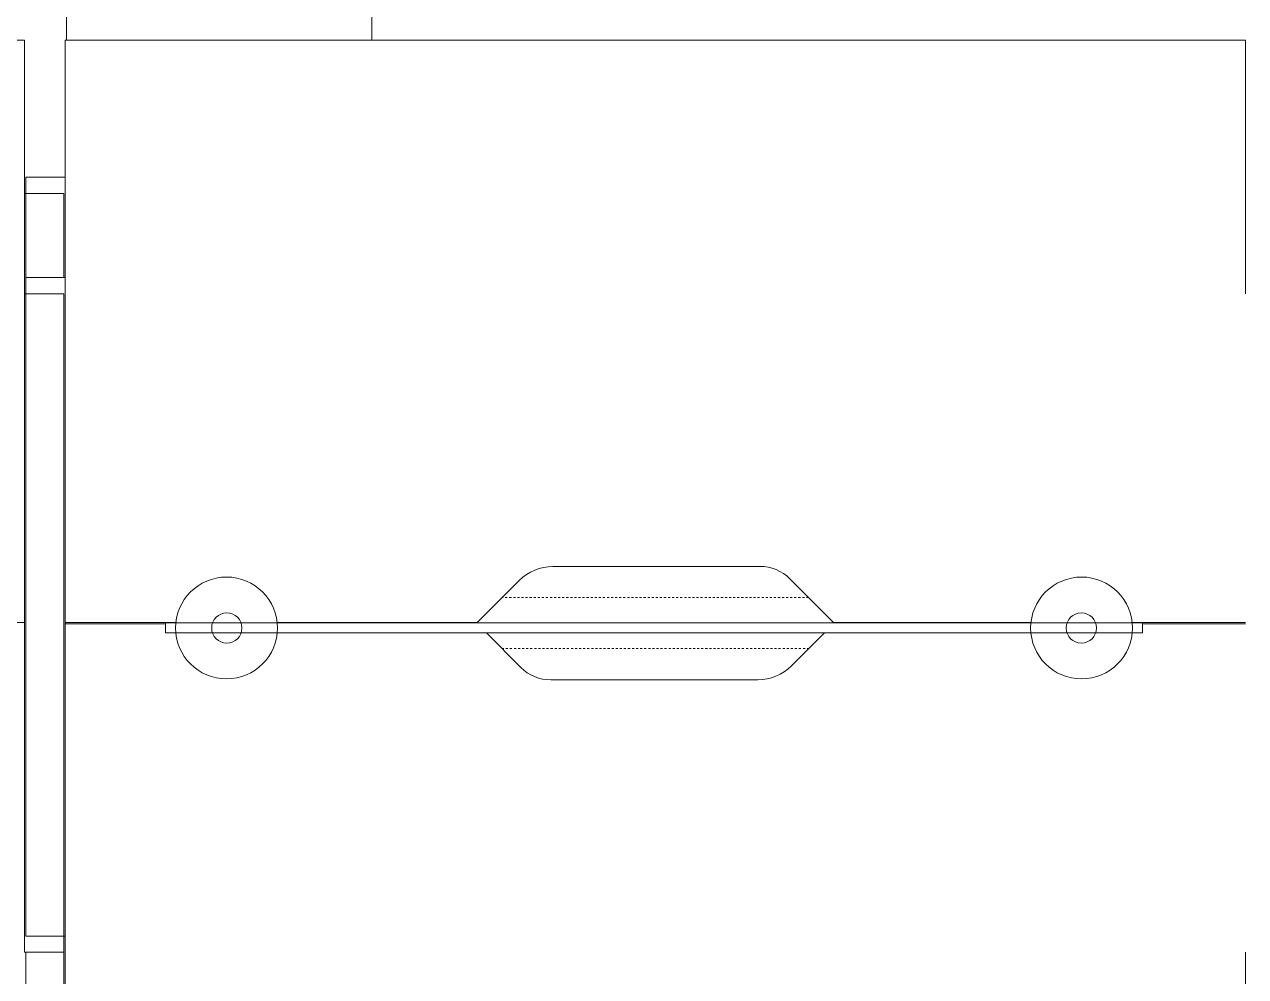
# Model space of a CAD drawing. Header units: inches. Extents: x 920 to 2661, y -647 to 1865.
# Drawn here: x 2377.6 to 2437.6, y 1581.6 to 1628.4 of the extents above; entities that cross this region are included whole.
import ezdxf

# ---------------------------------------------------------------- set-up
doc = ezdxf.new("R2010")
doc.units = ezdxf.units.IN
doc.header["$MEASUREMENT"] = 0
doc.linetypes.add('Steelcase Hidden Lines', pattern=[0.11811, 0.07874, -0.03937])
doc.layers.add('I-FURN', color=30, linetype='Continuous', lineweight=9)

# ---------------------------------------------------------------- blocks, each defined once
blk = doc.blocks.new('Steelcase Turnstone - Bivi - Table - Leg - 2__ D x 42 1_4__ W 28 1_2__ H-V22-FIRST FLOOR CONSTRUCTION')
at = {"layer": 'I-FURN'}
for p, q in [((1.934, 0), (0, 0)), ((0, 0), (0, -4.945)), ((0, -38.11), (0, -42.25)), ((0, -42.25), (1.934, -42.25))]:
    blk.add_line(p, q, dxfattribs=at)
blk = doc.blocks.new('Steelcase Turnstone - Bivi - Arch - Short Arch-4765735-FIRST FLOOR CONSTRUCTION')
at = {"layer": 'I-FURN'}
for p, q in [((1.934, -4.94), (0, -4.94)), ((0, -4.94), (0, -37.315)), ((1.934, -37.315), (1.934, -4.94)), ((0, -37.315), (1.934, -37.315))]:
    blk.add_line(p, q, dxfattribs=at)
blk = doc.blocks.new('Steelcase Turnstone - Bivi - Table - Table Top - 60__ W-V23-FIRST FLOOR CONSTRUCTION')
at = {"layer": 'I-FURN'}
for p, q in [((0, -11.677), (0, 0)), ((0, 0), (58, 0)), ((58, 0), (58, -12.468)), ((23.97, -25.875), (34.141, -25.875)), ((20.25, -28.625), (22.314, -26.561)), ((35.607, -26.482), (37.75, -28.625)), ((5.474, -28.625), (0, -28.625)), ((20.25, -28.625), (10.402, -28.625)), ((47.474, -28.625), (37.75, -28.625)), ((58, -28.625), (52.402, -28.625))]:
    blk.add_line(p, q, dxfattribs=at)
for centre, radius, start, end in [((23.97, -28.216), 2.341, 90, 135), ((34.141, -27.948), 2.073, 44.99998, 90)]:
    blk.add_arc(centre, radius, start, end, dxfattribs=at)
blk = doc.blocks.new('Steelcase Turnstone - Bivi - Accessories - High Sit Bracket with Modesty Panel - 48__ W-4765739-FIRST FLOOR CONSTRUCTION')
at = {"layer": 'I-FURN', "linetype": 'Steelcase Hidden Lines'}
for p, q in [((30.518, 4.498), (15.428, 4.498)), ((5.837, 3.218), (5.837, 3.248)), ((6.07, 3.218), (6.07, 3.248)), ((15.449, 1.992), (30.497, 1.992))]:
    blk.add_line(p, q, dxfattribs=at)
blk = doc.blocks.new('Steelcase Turnstone - Bivi - Table - Table Top - 60__ W-4765741-FIRST FLOOR CONSTRUCTION')
at = {"layer": 'I-FURN'}
for p, q in [((0, -12.483), (0, 0)), ((0, 0), (58, 0)), ((58, 0), (58, -13.273)), ((23.97, -25.875), (34.141, -25.875)), ((20.695, -28.18), (22.314, -26.561)), ((35.607, -26.482), (37.305, -28.18)), ((5.062, -28.625), (0, -28.625)), ((58, -28.625), (53.062, -28.625))]:
    blk.add_line(p, q, dxfattribs=at)
for centre, radius, start, end in [((23.97, -28.216), 2.341, 90, 135), ((34.141, -27.948), 2.073, 44.99998, 90)]:
    blk.add_arc(centre, radius, start, end, dxfattribs=at)
blk = doc.blocks.new('Steelcase Turnstone - Bivi - Accessories - Screen - Tackable - Freestanding - 48__ W x 13__ H-4765742-FIRST FLOOR CONSTRUCTION')
at = {"layer": 'I-FURN'}
for p, q in [((41.083, -8.94), (-6.917, -8.94)), ((-6.917, -8.94), (-6.917, -9.43)), ((41.083, -9.43), (41.083, -8.94)), ((-6.917, -9.43), (41.083, -9.43))]:
    blk.add_line(p, q, dxfattribs=at)
for centre, radius in [((-3.923, -9.185), 2.503), ((38.089, -9.185), 2.503), ((-3.91, -9.185), 0.744), ((38.076, -9.185), 0.744)]:
    blk.add_circle(centre, radius, dxfattribs=at)
blk = doc.blocks.new('Steelcase Turnstone - Bivi - Table - Leg - 2__ D x 42 1_4__ W 28 1_2__ H-V24-FIRST FLOOR CONSTRUCTION')
at = {"layer": 'I-FURN'}
for p, q in [((1.934, 0), (0, 0)), ((1.934, -4.155), (1.934, 0)), ((1.934, -42.25), (1.934, -37.32)), ((0, -42.25), (1.934, -42.25))]:
    blk.add_line(p, q, dxfattribs=at)
blk = doc.blocks.new('HON - Contain - Mobile Pedestal M Fronts BF - 18_ D-V28-FIRST FLOOR CONSTRUCTION')
at = {"layer": 'I-FURN'}
for p, q in [((-7.5, 8.019), (-7.5, -8.149)), ((7.5, -8.149), (7.5, 8.023)), ((-7.437, -8.149), (-7.5, -8.149)), ((-7.455, -8.211), (-7.455, -8.976)), ((-7.455, -8.211), (-7.455, -8.976)), ((-7.455, -8.211), (-7.455, -8.211)), ((-7.453, -8.211), (-7.447, -8.211)), ((-7.449, -8.211), (-7.449, -8.976)), ((-7.449, -8.211), (-7.449, -8.976)), ((-7.444, -8.211), (-7.449, -8.211)), ((-7.449, -8.211), (-7.394, -8.211)), ((-7.449, -8.976), (-7.449, -8.211)), ((-7.449, -8.211), (-7.449, -8.976)), ((7.437, -8.149), (-7.437, -8.149)), ((-7.394, -8.211), (7.4, -8.211)), ((7.4, -8.211), (7.455, -8.211)), ((7.5, -8.149), (7.437, -8.149)), ((7.455, -8.211), (7.453, -8.211)), ((7.455, -8.976), (7.455, -8.211)), ((7.455, -8.211), (7.455, -8.976)), ((7.455, -8.976), (7.455, -8.211)), ((7.455, -8.976), (7.455, -8.211)), ((7.455, -8.211), (7.455, -8.211)), ((-7.455, -8.976), (-7.455, -8.976)), ((-7.447, -8.976), (-7.453, -8.976)), ((-7.394, -8.976), (-7.449, -8.976)), ((-7.449, -8.976), (-7.444, -8.976)), ((7.4, -8.976), (-7.394, -8.976)), ((-3.347, -8.979), (-3.343, -8.976)), ((-3.347, -8.979), (-3.292, -9.014)), ((-3.317, -8.976), (-3.343, -8.976)), ((-2.296, -8.976), (-1.783, -9.31)), ((2.296, -8.976), (1.783, -9.31)), ((5.642, -8.976), (5.642, -9.023)), ((6.468, -9.023), (6.468, -8.976)), ((7.455, -8.976), (7.4, -8.976)), ((7.453, -8.976), (7.455, -8.976)), ((7.455, -8.976), (7.455, -8.976)), ((-1.358, -9.552), (-0.558, -9.807)), ((1.415, -9.534), (0.579, -9.8)), ((5.642, -9.023), (5.763, -9.023)), ((6.468, -9.023), (5.642, -9.023)), ((6.347, -9.023), (6.468, -9.023))]:
    blk.add_line(p, q, dxfattribs=at)
at = {"layer": 'I-FURN', "flags": 128}
for points in [[(-3.347, -8.979), (-2.415, -9.572), (-1.371, -9.939), (-0.225, -10.088), (0, -10.095)], [(-2.296, -8.976), (-1.459, -9.52), (-0.526, -9.817), (0, -9.855)], [(2.296, -8.976), (1.459, -9.52), (0.526, -9.817), (0, -9.855)], [(0, -10.095), (1.362, -9.941), (2.455, -9.553), (3.347, -8.979)], [(2.33, -9.597), (2.455, -9.553), (3.347, -8.979)], [(-2.462, -9.543), (-2.415, -9.572), (-2.331, -9.602)], [(-1.421, -9.921), (-1.371, -9.939), (-1.183, -9.963)], [(-0.384, -10.067), (-0.225, -10.088), (0, -10.095)], [(1.281, -9.95), (1.362, -9.941), (1.446, -9.911)]]:
    blk.add_lwpolyline(points, dxfattribs=at)
at = {"layer": 'I-FURN'}
for points, knots in [([(3.317, -8.976), (3.318, -8.976), (3.324, -8.976), (3.332, -8.976), (3.339, -8.976), (3.345, -8.976), (3.345, -8.976), (3.343, -8.976)], [0.8888889, 0.8888889, 0.8888889, 0.8888889, 0.8958333, 0.9166667, 0.9375, 0.9583333, 1, 1, 1, 1]), ([(0, -9.9), (0, -9.897), (0, -9.89), (0, -9.883), (0, -9.878), (0, -9.877)], [0, 0, 0, 0, 0.363636, 0.727273, 1, 1, 1, 1]), ([(0, -9.897), (0, -9.895), (0, -9.89), (0, -9.883), (0, -9.88), (0, -9.878)], [0.0909091, 0.0909091, 0.0909091, 0.0909091, 0.3636364, 0.7272727, 0.9090909, 0.9090909, 0.9090909, 0.9090909]), ([(0, -9.975), (0, -9.962), (0, -9.941), (0, -9.92), (0, -9.908), (0, -9.902), (0, -9.9)], [0, 0, 0, 0, 0.5, 0.75, 0.875, 1, 1, 1, 1]), ([(0, -10.094), (0, -10.094), (0, -10.087), (0, -10.054), (0, -10.005), (0, -9.975)], [0.3333333, 0.3333333, 0.3333333, 0.3333333, 0.4444444, 0.6666667, 1, 1, 1, 1])]:
    blk.add_open_spline(points, degree=3, knots=knots, dxfattribs=at)
for points in [[(3.344, -8.976), (3.345, -8.976), (3.345, -8.976), (3.343, -8.976)], [(0, -9.877), (0, -9.871), (0, -9.862), (0, -9.857), (0, -9.856)], [(0, -9.876), (0, -9.882), (0, -9.888), (0, -9.895)], [(0, -9.876), (0, -9.882), (0, -9.888), (0, -9.895)]]:
    blk.add_open_spline(points, degree=3, dxfattribs=at)

msp = doc.modelspace()

# ---------------------------------------------------------------- block references
at = {"layer": 'I-FURN'}
for name, p, rotation in [('HON - Contain - Mobile Pedestal M Fronts BF - 18_ D-V28-FIRST FLOOR CONSTRUCTION', (2387.214, 1635.659), 179.9825073447625), ('Steelcase Turnstone - Bivi - Table - Leg - 2__ D x 42 1_4__ W 28 1_2__ H-V24-FIRST FLOOR CONSTRUCTION', (2379.646, 1578.641), 180), ('Steelcase Turnstone - Bivi - Table - Leg - 2__ D x 42 1_4__ W 28 1_2__ H-V22-FIRST FLOOR CONSTRUCTION', (2379.58, 1577.851), 180), ('Steelcase Turnstone - Bivi - Arch - Short Arch-4765735-FIRST FLOOR CONSTRUCTION', (2379.646, 1578.646), 180), ('Steelcase Turnstone - Bivi - Arch - Short Arch-4765735-FIRST FLOOR CONSTRUCTION', (2379.58, 1577.856), 180), ('Steelcase Turnstone - Bivi - Accessories - Screen - Tackable - Freestanding - 48__ W x 13__ H-4765742-FIRST FLOOR CONSTRUCTION', (2425.666, 1589.553), 180), ('Steelcase Turnstone - Bivi - Accessories - High Sit Bracket with Modesty Panel - 48__ W-4765739-FIRST FLOOR CONSTRUCTION', (2431.619, 1602.231), 180), ('Steelcase Turnstone - Bivi - Table - Table Top - 60__ W-4765741-FIRST FLOOR CONSTRUCTION', (2437.646, 1570.313), 180)]:
    msp.add_blockref(name, p, dxfattribs=dict(at, rotation=rotation))
for p in [(2319.646, 1627.638), (2379.646, 1627.638)]:
    msp.add_blockref('Steelcase Turnstone - Bivi - Table - Table Top - 60__ W-V23-FIRST FLOOR CONSTRUCTION', p, dxfattribs=at)

doc.saveas('drawing.dxf')
